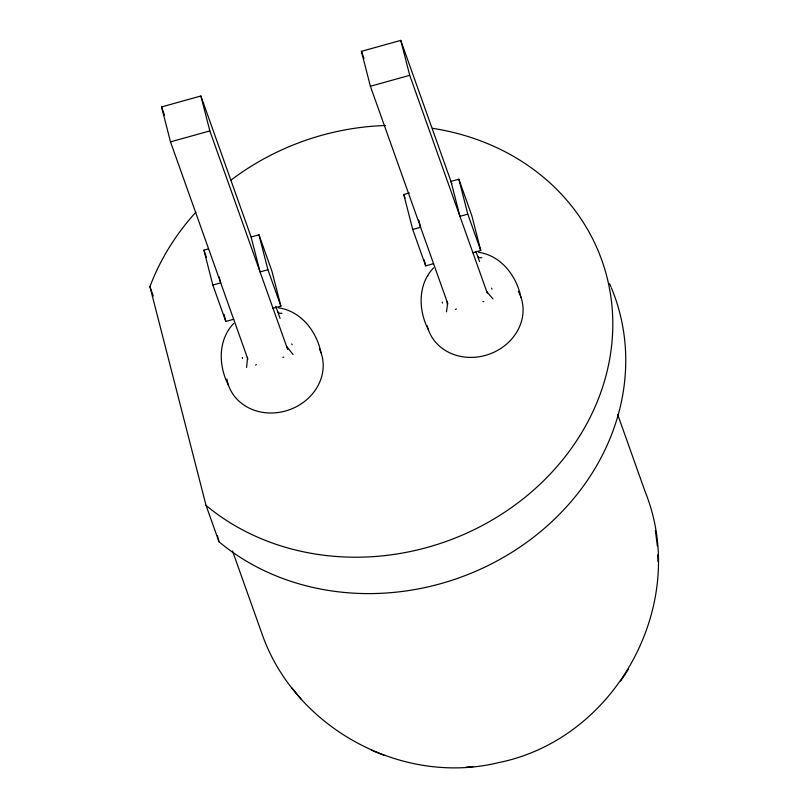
<?xml version="1.0" encoding="UTF-8"?>
<svg xmlns="http://www.w3.org/2000/svg" width="808" height="808" viewBox="0 0 808 808"><rect width="100%" height="100%" fill="white"/><g stroke="black" fill="none" stroke-linecap="round" stroke-linejoin="round"><path stroke-width="1.21" d="M617.686 414.524L645.148 491.688C690.194 603.364 616.342 738.825 498.869 762.55C402.505 786.335 295.445 728.361 262.358 634.835L232.482 550.915M256.368 364.62L255.53 365.135M456.399 308.959L455.56 309.474M246.581 367.428L247.48 358.378A14.706 5.292 -63.6 0 0 247.218 357.318M446.46 311.827L447.42 305.444L447.107 301.717M242.349 357.5L242.531 358.53M442.269 302.061L442.451 303.081M433.563 267.852C417.635 284.436 418.271 310.282 428.381 329.725M427.462 276.265L427.796 275.649M620.675 681.043L628.553 669.105M233.684 323.442C217.756 340.037 218.392 365.883 228.502 385.325M247.884 359.166L170.498 141.865L161.549 106.939L200.889 96.001L251.106 236.996L260.055 271.922L267.923 269.731L280.881 306.121L273.013 308.313M447.925 304.03L370.387 86.264L361.429 51.348L400.768 40.4L451.813 183.749M170.498 141.865L209.848 130.916L287.648 349.389M370.387 86.264L409.727 75.326L487.274 293.092M233.674 319.251L225.796 321.443L212.847 285.052L203.889 250.137L208.383 248.884M251.106 236.996L258.974 234.815L271.932 271.195L280.881 306.121M433.553 263.661L425.675 265.842L412.726 229.452L403.768 194.536L409.383 192.971M480.76 250.52L471.811 215.605L458.853 179.214L450.985 181.406L459.934 216.322L467.802 214.13L480.76 250.52L472.892 252.712M212.847 285.052L220.715 282.861L219.17 276.841M412.726 229.452L420.594 227.27L418.736 220.039M283.84 357.247L282.83 357.237M483.881 301.626L482.881 301.616M481.841 257.732L479.407 257.691L477.841 256.57A14.564 5.242 -63.6 0 1 477.498 255.853M281.962 313.332L279.528 313.282L277.962 312.161A14.554 5.242 -63.6 0 1 277.609 311.454M465.812 767.196L473.427 766.529M478.548 252.298C501.101 255.52 516.595 275.962 520.938 297.273M278.669 307.888C301.222 311.11 316.716 331.553 321.059 352.864M371.64 750.319L384.325 755.45M291.779 343.915L292.142 344.885M491.618 288.163L491.981 289.143M492.951 298.899L486.911 291.779A14.706 4.505 33.5 0 1 486.446 290.779M293.072 354.5L286.567 346.369M291.496 687.396L301.273 699.263M476.064 251.833L479.548 261.641M361.429 51.348L363.954 58.449M403.768 194.536L405.02 198.061M275.76 306.252L280.083 318.392M161.549 106.939L164.499 115.231M203.889 250.137L206.393 257.176M195.889 212.161A241.127 212.504 -19.6 0 0 149.934 286.638L153.278 296.031M149.934 286.638L206.04 505.394L218.998 541.784A241.127 212.504 -19.6 0 0 515.332 550.117A241.127 212.504 -19.6 0 0 611.444 287.991M458.853 179.214L467.802 214.13M400.768 40.4L409.727 75.326M424.139 259.822L425.675 265.842M258.974 234.815L267.923 269.731M200.889 96.001L209.848 130.916M223.947 314.221L225.796 321.443M217.433 535.704L218.998 541.784M655.389 530.371L657.318 545.895M657.742 554.813L658.065 561.489M319.413 348.884A49.046 43.218 -19.6 0 1 287.87 410.292A49.046 43.218 -19.6 0 1 226.897 379.063M518.302 291.365A49.046 43.218 -19.6 0 1 490.052 353.884A49.046 43.218 -19.6 0 1 427.19 325.584M432.452 128.31A241.127 212.504 -19.6 0 1 581.78 432.533A241.127 212.504 -19.6 0 1 206.04 505.394M231.098 180.032A241.127 212.504 -19.6 0 1 385.537 125.503M609.585 283.669A241.127 212.504 -19.6 0 1 610.989 286.911"/></g></svg>
